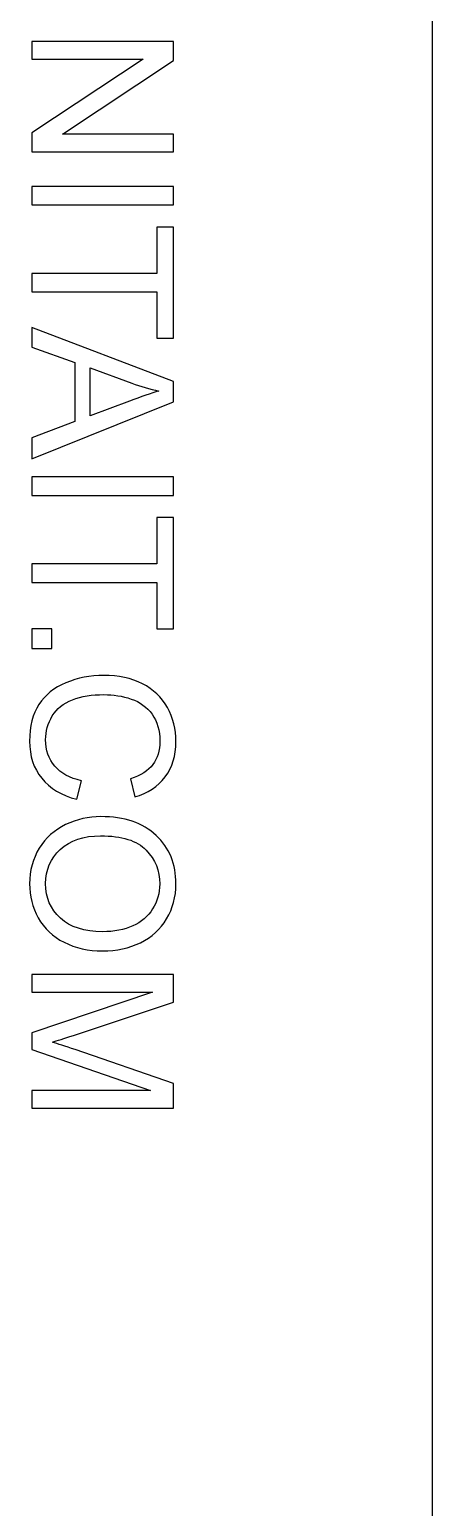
# Model space of a CAD drawing. Header units: millimetres. Extents: x -18 to 18, y -61 to 61.
# Drawn here: x 11.24 to 18.5, y -19.67 to 6.99 of the extents above; entities that cross this region are included whole.
import ezdxf

# ---------------------------------------------------------------- set-up
doc = ezdxf.new("R2010")
doc.units = ezdxf.units.MM
doc.header["$MEASUREMENT"] = 0
doc.layers.add('Layer 1', color=7, linetype='Continuous')

msp = doc.modelspace()

# ---------------------------------------------------------------- linework, layer by layer
at = {"layer": 'Layer 1', "lineweight": 25}
msp.add_open_spline([(18.5, -50.1716), (18.5, -50.1716), (18.5, 50.1716), (18.5, 50.1716)], degree=3, dxfattribs=at)
at = {"layer": 'Layer 1', "color": 250}
for points, knots in [([(11.282, 6.7727), (11.282, 6.7727), (13.8351, 6.7727), (13.8351, 6.7727), (13.8351, 6.7727), (13.8351, 6.7727), (13.8351, 6.4284), (13.8351, 6.4284), (13.8351, 6.4284), (13.8351, 6.4284), (11.8311, 5.0996), (11.8311, 5.0996), (11.8311, 5.0996), (11.8311, 5.0996), (13.8351, 5.0996), (13.8351, 5.0996), (13.8351, 5.0996), (13.8351, 5.0996), (13.8351, 4.7778), (13.8351, 4.7778), (13.8351, 4.7778), (13.8351, 4.7778), (11.282, 4.7778), (11.282, 4.7778), (11.282, 4.7778), (11.282, 4.7778), (11.282, 5.122), (11.282, 5.122), (11.282, 5.122), (11.282, 5.122), (13.286, 6.4508), (13.286, 6.4508), (13.286, 6.4508), (13.286, 6.4508), (11.282, 6.4508), (11.282, 6.4508), (11.282, 6.4508), (11.282, 6.4508), (11.282, 6.7727), (11.282, 6.7727)], [0, 0, 0, 0, 0.0909091, 0.0909091, 0.0909091, 0.0909091, 0.1818182, 0.1818182, 0.1818182, 0.1818182, 0.2727273, 0.2727273, 0.2727273, 0.2727273, 0.3636364, 0.3636364, 0.3636364, 0.3636364, 0.4545455, 0.4545455, 0.4545455, 0.4545455, 0.5454545, 0.5454545, 0.5454545, 0.5454545, 0.6363636, 0.6363636, 0.6363636, 0.6363636, 0.7272727, 0.7272727, 0.7272727, 0.7272727, 0.8181818, 0.8181818, 0.8181818, 0.8181818, 1, 1, 1, 1]), ([(11.282, 4.1581), (11.282, 4.1581), (13.8351, 4.1581), (13.8351, 4.1581), (13.8351, 4.1581), (13.8351, 4.1581), (13.8351, 3.8221), (13.8351, 3.8221), (13.8351, 3.8221), (13.8351, 3.8221), (11.282, 3.8221), (11.282, 3.8221), (11.282, 3.8221), (11.282, 3.8221), (11.282, 4.1581), (11.282, 4.1581)], [0, 0, 0, 0, 0.2, 0.2, 0.2, 0.2, 0.4, 0.4, 0.4, 0.4, 0.6, 0.6, 0.6, 0.6, 1, 1, 1, 1]), ([(11.282, 2.5883), (11.282, 2.5883), (13.5355, 2.5883), (13.5355, 2.5883), (13.5355, 2.5883), (13.5355, 2.5883), (13.5355, 3.423), (13.5355, 3.423), (13.5355, 3.423), (13.5355, 3.423), (13.8351, 3.423), (13.8351, 3.423), (13.8351, 3.423), (13.8351, 3.423), (13.8351, 1.4175), (13.8351, 1.4175), (13.8351, 1.4175), (13.8351, 1.4175), (13.5355, 1.4175), (13.5355, 1.4175), (13.5355, 1.4175), (13.5355, 1.4175), (13.5355, 2.2523), (13.5355, 2.2523), (13.5355, 2.2523), (13.5355, 2.2523), (11.282, 2.2523), (11.282, 2.2523), (11.282, 2.2523), (11.282, 2.2523), (11.282, 2.5883), (11.282, 2.5883)], [0, 0, 0, 0, 0.1111111, 0.1111111, 0.1111111, 0.1111111, 0.2222222, 0.2222222, 0.2222222, 0.2222222, 0.3333333, 0.3333333, 0.3333333, 0.3333333, 0.4444444, 0.4444444, 0.4444444, 0.4444444, 0.5555556, 0.5555556, 0.5555556, 0.5555556, 0.6666667, 0.6666667, 0.6666667, 0.6666667, 0.7777778, 0.7777778, 0.7777778, 0.7777778, 1, 1, 1, 1]), ([(11.282, 1.6115), (11.282, 1.6115), (13.8351, 0.64), (13.8351, 0.64), (13.8351, 0.64), (13.8351, 0.64), (13.8351, 0.2715), (13.8351, 0.2715), (13.8351, 0.2715), (13.8351, 0.2715), (11.282, -0.7595), (11.282, -0.7595), (11.282, -0.7595), (11.282, -0.7595), (11.282, -0.3781), (11.282, -0.3781), (11.282, -0.3781), (11.282, -0.3781), (12.0558, -0.0851), (12.0558, -0.0851), (12.0558, -0.0851), (12.0558, -0.0851), (12.0558, 0.9813), (12.0558, 0.9813), (12.0558, 0.9813), (12.0558, 0.9813), (11.282, 1.256), (11.282, 1.256), (11.282, 1.256), (11.282, 1.256), (11.282, 1.6115), (11.282, 1.6115)], [0, 0, 0, 0, 0.1111111, 0.1111111, 0.1111111, 0.1111111, 0.2222222, 0.2222222, 0.2222222, 0.2222222, 0.3333333, 0.3333333, 0.3333333, 0.3333333, 0.4444444, 0.4444444, 0.4444444, 0.4444444, 0.5555556, 0.5555556, 0.5555556, 0.5555556, 0.6666667, 0.6666667, 0.6666667, 0.6666667, 0.7777778, 0.7777778, 0.7777778, 0.7777778, 1, 1, 1, 1]), ([(12.3303, 0.8829), (12.3303, 0.8829), (12.3303, 0.0198), (12.3303, 0.0198), (12.3303, 0.0198), (12.3303, 0.0198), (13.0381, 0.2839), (13.0381, 0.2839), (13.0381, 0.2839), (13.2532, 0.3635), (13.4309, 0.4236), (13.5712, 0.4655), (13.5712, 0.4655), (13.4048, 0.5003), (13.2413, 0.5468), (13.0797, 0.6052), (13.0797, 0.6052), (13.0797, 0.6052), (12.3303, 0.8829), (12.3303, 0.8829)], [0, 0, 0, 0, 0.1666667, 0.1666667, 0.1666667, 0.1666667, 0.3333333, 0.3333333, 0.3333333, 0.3333333, 0.5, 0.5, 0.5, 0.5, 0.6666667, 0.6666667, 0.6666667, 0.6666667, 1, 1, 1, 1]), ([(11.282, -1.082), (11.282, -1.082), (13.8351, -1.082), (13.8351, -1.082), (13.8351, -1.082), (13.8351, -1.082), (13.8351, -1.418), (13.8351, -1.418), (13.8351, -1.418), (13.8351, -1.418), (11.282, -1.418), (11.282, -1.418), (11.282, -1.418), (11.282, -1.418), (11.282, -1.082), (11.282, -1.082)], [0, 0, 0, 0, 0.2, 0.2, 0.2, 0.2, 0.4, 0.4, 0.4, 0.4, 0.6, 0.6, 0.6, 0.6, 1, 1, 1, 1]), ([(11.282, -2.6518), (11.282, -2.6518), (13.5355, -2.6518), (13.5355, -2.6518), (13.5355, -2.6518), (13.5355, -2.6518), (13.5355, -1.8171), (13.5355, -1.8171), (13.5355, -1.8171), (13.5355, -1.8171), (13.8351, -1.8171), (13.8351, -1.8171), (13.8351, -1.8171), (13.8351, -1.8171), (13.8351, -3.8226), (13.8351, -3.8226), (13.8351, -3.8226), (13.8351, -3.8226), (13.5355, -3.8226), (13.5355, -3.8226), (13.5355, -3.8226), (13.5355, -3.8226), (13.5355, -2.9878), (13.5355, -2.9878), (13.5355, -2.9878), (13.5355, -2.9878), (11.282, -2.9878), (11.282, -2.9878), (11.282, -2.9878), (11.282, -2.9878), (11.282, -2.6518), (11.282, -2.6518)], [0, 0, 0, 0, 0.1111111, 0.1111111, 0.1111111, 0.1111111, 0.2222222, 0.2222222, 0.2222222, 0.2222222, 0.3333333, 0.3333333, 0.3333333, 0.3333333, 0.4444444, 0.4444444, 0.4444444, 0.4444444, 0.5555556, 0.5555556, 0.5555556, 0.5555556, 0.6666667, 0.6666667, 0.6666667, 0.6666667, 0.7777778, 0.7777778, 0.7777778, 0.7777778, 1, 1, 1, 1]), ([(11.282, -3.8262), (11.282, -3.8262), (11.6385, -3.8262), (11.6385, -3.8262), (11.6385, -3.8262), (11.6385, -3.8262), (11.6385, -4.1799), (11.6385, -4.1799), (11.6385, -4.1799), (11.6385, -4.1799), (11.282, -4.1799), (11.282, -4.1799), (11.282, -4.1799), (11.282, -4.1799), (11.282, -3.8262), (11.282, -3.8262)], [0, 0, 0, 0, 0.2, 0.2, 0.2, 0.2, 0.4, 0.4, 0.4, 0.4, 0.6, 0.6, 0.6, 0.6, 1, 1, 1, 1]), ([(12.1776, -6.5633), (12.1776, -6.5633), (12.092, -6.8993), (12.092, -6.8993), (12.092, -6.8993), (11.8144, -6.8291), (11.6035, -6.703), (11.4579, -6.5208), (11.4579, -6.5208), (11.3123, -6.3387), (11.2392, -6.1158), (11.2392, -5.8523), (11.2392, -5.8523), (11.2392, -5.58), (11.2951, -5.3583), (11.4074, -5.1873), (11.4074, -5.1873), (11.5191, -5.0164), (11.6814, -4.8867), (11.8935, -4.7977), (11.8935, -4.7977), (12.1063, -4.7087), (12.3338, -4.6639), (12.5775, -4.6639), (12.5775, -4.6639), (12.8432, -4.6639), (13.075, -4.714), (13.2729, -4.8148), (13.2729, -4.8148), (13.4708, -4.9156), (13.6211, -5.0588), (13.7239, -5.2445), (13.7239, -5.2445), (13.8267, -5.4302), (13.8778, -5.6348), (13.8778, -5.8576), (13.8778, -5.8576), (13.8778, -6.1111), (13.8131, -6.3239), (13.6829, -6.4961), (13.6829, -6.4961), (13.5527, -6.6688), (13.3703, -6.7891), (13.135, -6.8569), (13.135, -6.8569), (13.135, -6.8569), (13.0565, -6.5279), (13.0565, -6.5279), (13.0565, -6.5279), (13.2419, -6.4695), (13.3774, -6.3841), (13.4618, -6.2726), (13.4618, -6.2726), (13.5468, -6.1612), (13.589, -6.0209), (13.589, -5.8517), (13.589, -5.8517), (13.589, -5.6578), (13.542, -5.4951), (13.4482, -5.3648), (13.4482, -5.3648), (13.3542, -5.2345), (13.2277, -5.1425), (13.0696, -5.0901), (13.0696, -5.0901), (12.911, -5.037), (12.7474, -5.0105), (12.5793, -5.0105), (12.5793, -5.0105), (12.3623, -5.0105), (12.1728, -5.0417), (12.0111, -5.1042), (12.0111, -5.1042), (11.8489, -5.1667), (11.7283, -5.264), (11.648, -5.396), (11.648, -5.396), (11.5679, -5.5281), (11.528, -5.6707), (11.528, -5.8246), (11.528, -5.8246), (11.528, -6.0121), (11.5827, -6.1701), (11.6915, -6.2998), (11.6915, -6.2998), (11.8007, -6.4295), (11.9624, -6.5173), (12.1776, -6.5633)], [0, 0, 0, 0, 0.0434783, 0.0434783, 0.0434783, 0.0434783, 0.0869565, 0.0869565, 0.0869565, 0.0869565, 0.1304348, 0.1304348, 0.1304348, 0.1304348, 0.173913, 0.173913, 0.173913, 0.173913, 0.2173913, 0.2173913, 0.2173913, 0.2173913, 0.2608696, 0.2608696, 0.2608696, 0.2608696, 0.3043478, 0.3043478, 0.3043478, 0.3043478, 0.3478261, 0.3478261, 0.3478261, 0.3478261, 0.3913043, 0.3913043, 0.3913043, 0.3913043, 0.4347826, 0.4347826, 0.4347826, 0.4347826, 0.4782609, 0.4782609, 0.4782609, 0.4782609, 0.5217391, 0.5217391, 0.5217391, 0.5217391, 0.5652174, 0.5652174, 0.5652174, 0.5652174, 0.6086957, 0.6086957, 0.6086957, 0.6086957, 0.6521739, 0.6521739, 0.6521739, 0.6521739, 0.6956522, 0.6956522, 0.6956522, 0.6956522, 0.7391304, 0.7391304, 0.7391304, 0.7391304, 0.7826087, 0.7826087, 0.7826087, 0.7826087, 0.826087, 0.826087, 0.826087, 0.826087, 0.8695652, 0.8695652, 0.8695652, 0.8695652, 0.9130435, 0.9130435, 0.9130435, 0.9130435, 1, 1, 1, 1]), ([(12.5247, -7.2112), (12.9478, -7.2112), (13.2794, -7.3244), (13.5188, -7.5502), (13.5188, -7.5502), (13.7584, -7.7759), (13.8778, -8.0672), (13.8778, -8.4244), (13.8778, -8.4244), (13.8778, -8.6584), (13.8214, -8.8689), (13.7091, -9.057), (13.7091, -9.057), (13.5968, -9.2444), (13.4398, -9.3877), (13.2384, -9.4861), (13.2384, -9.4861), (13.0375, -9.5846), (12.8093, -9.6341), (12.5544, -9.6341), (12.5544, -9.6341), (12.2958, -9.6341), (12.0641, -9.5822), (11.8602, -9.4785), (11.8602, -9.4785), (11.6558, -9.3747), (11.5012, -9.2279), (11.3967, -9.0381), (11.3967, -9.0381), (11.2914, -8.8477), (11.2392, -8.6425), (11.2392, -8.4226), (11.2392, -8.4226), (11.2392, -8.1839), (11.2974, -7.9711), (11.4133, -7.783), (11.4133, -7.783), (11.5292, -7.5955), (11.6873, -7.4529), (11.8881, -7.3562), (11.8881, -7.3562), (12.0884, -7.2595), (12.3006, -7.2112), (12.5247, -7.2112)], [0, 0, 0, 0, 0.0833333, 0.0833333, 0.0833333, 0.0833333, 0.1666667, 0.1666667, 0.1666667, 0.1666667, 0.25, 0.25, 0.25, 0.25, 0.3333333, 0.3333333, 0.3333333, 0.3333333, 0.4166667, 0.4166667, 0.4166667, 0.4166667, 0.5, 0.5, 0.5, 0.5, 0.5833333, 0.5833333, 0.5833333, 0.5833333, 0.6666667, 0.6666667, 0.6666667, 0.6666667, 0.75, 0.75, 0.75, 0.75, 0.8333333, 0.8333333, 0.8333333, 0.8333333, 1, 1, 1, 1]), ([(12.5187, -7.5578), (12.2114, -7.5578), (11.9696, -7.6398), (11.7931, -7.8036), (11.7931, -7.8036), (11.6166, -7.9675), (11.528, -8.1733), (11.528, -8.4209), (11.528, -8.4209), (11.528, -8.6732), (11.6172, -8.8801), (11.7954, -9.0434), (11.7954, -9.0434), (11.9737, -9.2061), (12.2269, -9.2875), (12.5549, -9.2875), (12.5549, -9.2875), (12.7624, -9.2875), (12.9436, -9.2527), (13.0982, -9.1831), (13.0982, -9.1831), (13.2526, -9.1136), (13.3727, -9.0116), (13.4577, -8.8777), (13.4577, -8.8777), (13.5426, -8.7433), (13.5855, -8.593), (13.5855, -8.4262), (13.5855, -8.4262), (13.5855, -8.1892), (13.5034, -7.9852), (13.3394, -7.8143), (13.3394, -7.8143), (13.1754, -7.6433), (12.902, -7.5578), (12.5187, -7.5578)], [0, 0, 0, 0, 0.1, 0.1, 0.1, 0.1, 0.2, 0.2, 0.2, 0.2, 0.3, 0.3, 0.3, 0.3, 0.4, 0.4, 0.4, 0.4, 0.5, 0.5, 0.5, 0.5, 0.6, 0.6, 0.6, 0.6, 0.7, 0.7, 0.7, 0.7, 0.8, 0.8, 0.8, 0.8, 1, 1, 1, 1]), ([(11.282, -10.058), (11.282, -10.058), (13.8351, -10.058), (13.8351, -10.058), (13.8351, -10.058), (13.8351, -10.058), (13.8351, -10.5603), (13.8351, -10.5603), (13.8351, -10.5603), (13.8351, -10.5603), (12.0278, -11.1592), (12.0278, -11.1592), (12.0278, -11.1592), (11.8596, -11.2146), (11.7336, -11.2547), (11.6498, -11.2801), (11.6498, -11.2801), (11.7426, -11.3089), (11.8793, -11.3543), (12.0593, -11.4156), (12.0593, -11.4156), (12.0593, -11.4156), (13.8351, -12.0252), (13.8351, -12.0252), (13.8351, -12.0252), (13.8351, -12.0252), (13.8351, -12.4738), (13.8351, -12.4738), (13.8351, -12.4738), (13.8351, -12.4738), (11.282, -12.4738), (11.282, -12.4738), (11.282, -12.4738), (11.282, -12.4738), (11.282, -12.1519), (11.282, -12.1519), (11.282, -12.1519), (11.282, -12.1519), (13.4178, -12.1519), (13.4178, -12.1519), (13.4178, -12.1519), (13.4178, -12.1519), (11.282, -11.4127), (11.282, -11.4127), (11.282, -11.4127), (11.282, -11.4127), (11.282, -11.1109), (11.282, -11.1109), (11.282, -11.1109), (11.282, -11.1109), (13.457, -10.3799), (13.457, -10.3799), (13.457, -10.3799), (13.457, -10.3799), (11.282, -10.3799), (11.282, -10.3799), (11.282, -10.3799), (11.282, -10.3799), (11.282, -10.058), (11.282, -10.058)], [0, 0, 0, 0, 0.0625, 0.0625, 0.0625, 0.0625, 0.125, 0.125, 0.125, 0.125, 0.1875, 0.1875, 0.1875, 0.1875, 0.25, 0.25, 0.25, 0.25, 0.3125, 0.3125, 0.3125, 0.3125, 0.375, 0.375, 0.375, 0.375, 0.4375, 0.4375, 0.4375, 0.4375, 0.5, 0.5, 0.5, 0.5, 0.5625, 0.5625, 0.5625, 0.5625, 0.625, 0.625, 0.625, 0.625, 0.6875, 0.6875, 0.6875, 0.6875, 0.75, 0.75, 0.75, 0.75, 0.8125, 0.8125, 0.8125, 0.8125, 0.875, 0.875, 0.875, 0.875, 1, 1, 1, 1])]:
    msp.add_open_spline(points, degree=3, knots=knots, dxfattribs=at)

doc.saveas('drawing.dxf')
